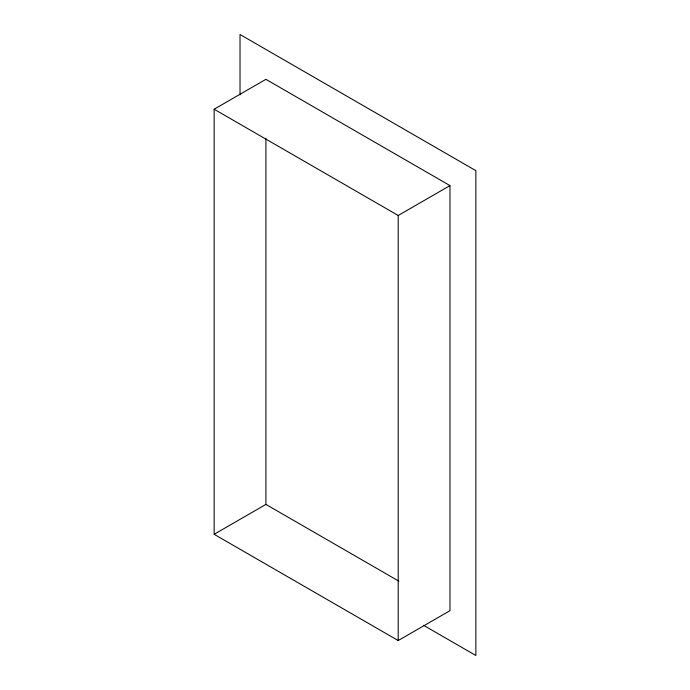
<?xml version="1.0" encoding="UTF-8"?>
<svg xmlns="http://www.w3.org/2000/svg" width="690" height="690" viewBox="0 0 690 690"><rect width="100%" height="100%" fill="white"/><g stroke="black" fill="none" stroke-linecap="round" stroke-linejoin="round"><path stroke-width="1.03" d="M214.142 109.218L265.909 79.333L449.975 185.601L449.975 610.667L398.208 640.553L214.142 534.293L214.142 109.218L398.208 215.487L449.975 185.601M214.142 534.293L265.909 504.399L398.846 581.153M423.66 625.364L475.859 655.5L475.859 170.654L240.025 34.5L240.025 94.841M398.208 215.487L398.208 640.553M265.909 138.518L265.909 504.399"/></g></svg>
